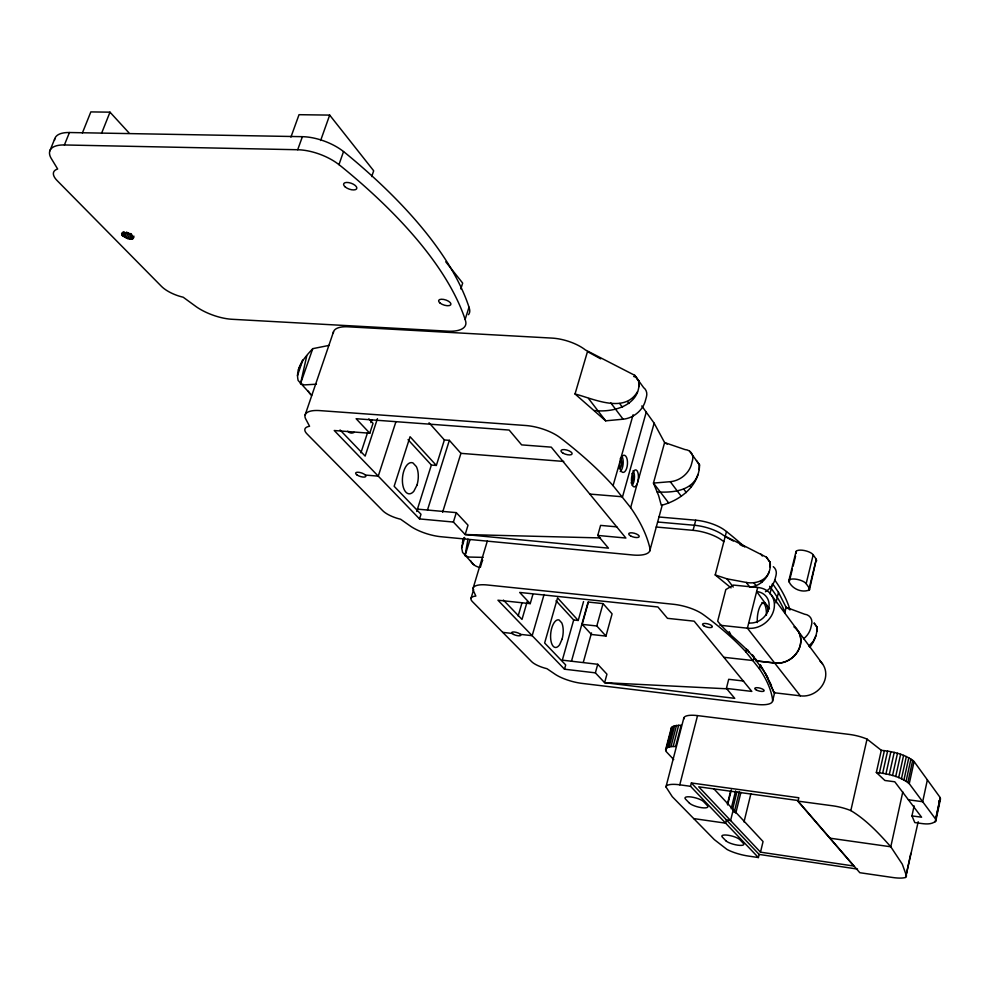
<?xml version="1.0" encoding="UTF-8"?>
<svg xmlns="http://www.w3.org/2000/svg" width="990" height="990" viewBox="0 0 990 990"><rect width="100%" height="100%" fill="white"/><g stroke="black" fill="none" stroke-linecap="round" stroke-linejoin="round"><path stroke-width="1.49" d="M594.483 410.504C613.614 412.867 640.703 405.145 638.983 381.336L634.714 375.309L585.437 349.977A29.774 12.375 16.7 0 0 551.95 338.097L348.195 326.811A28.797 11.373 18.6 0 0 333.308 332.925M815.847 635.914L813.211 641.384L808.929 645.926L809.882 647.212C814.164 641.471 817.356 634.479 817.035 627.177L814.188 623.156L817.035 627.177M641.78 405.95L654.143 423.175L664.599 442.567L653.449 483.095L658.622 495.619L661.308 505.358C680.118 500.519 699.138 485.892 699.571 464.978L689.721 451.267M473.74 564.684L462.602 552.42L461.674 547.891L463.679 538.164M914.116 805.885L911.951 815.896L914.822 822.616C921.48 823.197 930.266 825.994 935.785 821.057L935.649 819.138L909.253 783.672C900.083 776.234 887.832 773.772 876.348 772.46L881.31 750.309L867.042 739.097A22.238 6.732 13.6 0 0 849.21 734.407L697.542 715.609A21.52 6.41 14.7 0 0 683.756 718.208L665.961 786.914L672.272 796.69L714.31 839.607L726.994 849.432A20.629 5.284 14.5 0 0 748.242 856.041L758.39 857.55L759.144 854.42L691.366 782.979L690.525 786.295L758.39 857.55M881.31 750.309C892.757 751.559 905.009 754.009 914.092 761.533L940.215 797.606L940.351 799.561L938.755 801.096M308.336 391.149A21.05 15.964 -42.1 0 0 311.677 395.332L298.139 380.469C295.07 367.661 304.871 357.291 312.753 348.666L328.841 345.448M483.145 557.382L468.74 557.048L465.053 555.6L467.973 539.105M935.649 819.138L940.215 797.606M935.204 821.861L939.758 800.39M935.785 821.057L940.5 798.633M691.366 782.979L798.843 797.767L798.051 801.145L859.815 872.71L892.522 877.474A21.31 5.532 13.6 0 0 904.563 877.709L905.627 877.425L910.812 853.368M905.627 877.425L918.2 821.737M927.37 779.873L922.68 801.714L908.399 799.796M901.457 778.759L906.333 756.558M903.932 779.971L908.795 757.783M902.793 791.926L890.79 846.784L902.298 864.183L906.531 875.977M906.085 781.209L910.936 759.033M907.867 782.459L912.706 760.295M909.253 783.672L914.092 761.533M892.559 775.492L897.472 753.291M895.715 776.494L900.615 754.293M898.697 777.596L903.585 755.395M882.659 773.227L887.609 751.039M885.963 773.846L890.901 751.658M889.28 774.601L894.205 752.412M316.441 384.194L304.326 384.9L300.527 383.662L306.739 355.942M654.143 423.175L637.709 482.192M879.442 772.757L884.392 750.593M830.028 838.196L890.79 846.784C878.934 833.407 866.287 819.831 850.831 810.587L867.042 739.097M760.506 852.167L698.73 786.815L797.21 800.415L853.85 866.04L760.506 852.167L763.055 841.549L713.852 788.783M743.997 821.948L750.865 793.869M792.371 569.064L789.179 582.009C792.458 589.161 802.457 593.171 809.474 589.83L809.288 588.085L806.157 583.654L813.198 554.821A9.096 3.329 13.9 0 0 802.073 550.192A9.096 3.329 13.9 0 0 796.269 553.261M808.682 590.473L816.28 559.313L813.198 554.821M809.474 589.83L816.28 559.313M620.148 460.808L620.322 460.078M759.491 668.931L745.928 651.952A386.459 118.416 17 0 0 704.645 615.57L702.925 614.345A26.47 8.848 14.9 0 0 673.41 604.284L487.476 585.003A25.554 8.254 16.4 0 0 473.195 590.226L475.856 596.079A17.337 5.532 16.4 0 0 472.44 601.648L531.618 661.629A16.496 5.012 15.9 0 0 546.963 668.696L555.551 674.537A23.933 7.252 15.7 0 0 582.071 683.397L756.125 704.36A24.787 7.722 14.4 0 0 772.621 700.45L772.559 699.546A386.459 118.416 17 0 0 759.491 668.931L760.493 664.847M784.699 613.095L786.122 607.328L778.499 592.379L772.522 583.568L769.935 593.938M735.793 813.149L740.916 792.322M772.534 701.279L774.725 692.319M727.39 804.152L730.731 790.663M727.601 804.92L731.301 789.971M731.177 808.756L735.595 790.874M788.956 580.227L796.071 551.442M732.489 809.82L736.894 791.938M793.089 566.193L795.564 556.132M733.293 809.634L730.595 820.537L726.437 819.943L725.633 823.16L693.73 818.594M734.172 812.468L739.307 791.629M754.046 657.607L753.303 660.565L723.851 657.298L694.151 621.175L667.47 618.329L657.917 606.969L519.676 592.441L530.219 603.64L532.83 594.681M775.888 602.861L778.499 592.379M530.219 603.64L497.945 600.212L564.498 669.203L595.374 672.854L604.618 682.667L734.753 698.346L726.4 688.409L728.69 679.301L743.626 681.033M658.944 516.99L695.747 520.208A26.086 9.553 14.9 0 1 724.804 530.281L726.474 531.556L715.213 574.942L726.945 578.828L746.299 582.454L749.826 587.132C761.855 586.204 771.705 574.509 770.183 562.493L766.421 557.197L723.504 535.343A26.111 9.516 14.9 0 0 694.423 525.269L657.583 522.002M756.36 660.887L754.937 658.263L756.397 660.949L774.601 662.954A21.681 18.946 -37 0 0 798.274 650.442A21.681 18.946 -37 0 0 794.054 626.744A21.681 18.983 -38.1 0 1 798.237 650.529A21.681 18.983 -38.1 0 1 774.601 663.003L756.36 660.887C745.606 645.641 728.9 635.518 717.676 621.2L725.818 589.582L733.343 585.078L757.659 587.491L747.401 628.18L800.291 695.822A21.075 18.649 -37.6 0 0 822.987 684.313A21.075 18.649 -37.6 0 0 820.067 661.233M745.928 651.952L746.621 649.205M665.961 786.914A21.78 5.915 14.8 0 1 679.771 784.823L697.542 715.609M816.453 561.107L816.663 560.266M669.129 746.955L674.635 725.757L681.145 725.212L675.638 746.472C672.371 746.683 666.988 745.903 665.602 749.715L666.369 751.781L673.707 759.553M670.973 746.633L676.492 725.41M673.163 746.472L678.67 725.225M665.602 749.715L671.381 727.699L674.635 725.757M665.775 750.705L672.062 726.908M667.644 747.438L673.151 726.264M656.209 527.027L693.062 530.331L695.747 520.208M649.737 551.022L662.335 504.776M630.655 507.647L613.07 485.644A441.033 150.208 18.8 0 0 561.8 438.954L559.721 437.394A30.245 11.558 16.6 0 0 525.64 425.502L319.807 410.603A29.23 10.605 18.3 0 0 305.489 418.535L309.573 426.269A19.812 7.091 18.3 0 0 307.061 433.979L382.759 510.716A18.662 6.361 17.4 0 0 400.604 519.23L410.937 526.482A27.039 9.195 17.1 0 0 441.07 536.741L632.659 554.982A27.992 9.925 15.5 0 0 649.96 548.906L649.762 547.705A441.033 150.208 18.8 0 0 630.655 507.647L637.226 483.64A8.526 3.403 -84.7 0 1 631.632 482.476A8.526 3.403 -84.7 0 1 635.271 469.928A8.526 3.403 -84.7 0 1 638.018 480.917M595.374 672.854L597.737 664.29L562.332 660.157L573.68 619.975L556.058 600.782M605.954 636.087L612.092 613.862L603.046 603.603L588.419 602.068L582.157 624.381L591.401 634.479L605.954 636.087L596.809 625.977L582.157 624.381M596.809 625.977L603.046 603.603M368.849 418.857L373.032 423.336L369.79 433.224L334.236 430.514L419.525 518.921L453.408 522.052L465.164 534.538L608.466 548.151L597.774 535.442L600.583 525.393L616.844 526.866M646.346 411.778L622.549 496.782L589.842 494.084M583.32 662.273L591.5 632.907M620.371 459.929L633.105 414.773M564.498 669.203L565.698 664.946L544.636 643.005L557.556 597.886L578.222 620.47L583.556 601.561M571.478 661.221L588.085 602.106M613.07 485.644L620 461.55A8.625 3.861 -86.2 0 0 623.688 472.354A8.625 3.861 -86.2 0 0 627.165 459.434A8.625 3.861 -86.2 0 0 620.755 458.741M544.079 594.47L532.175 635.691L520.443 634.367M518.154 615.966L522.039 602.675M527.163 601.697L522.002 619.431L503.39 600.064M671.381 727.699L671.851 730.707M633.662 376.435L636.137 377.289L643.624 387.622A11.756 9.516 -36.3 0 1 646.433 396.903L644.997 402.027A22.238 17.968 -36.6 0 1 623.106 419.203L605.657 420.837L575.029 393.971L587.478 351.599L600.72 358.863M473.059 588.382L487.34 541.01M470.98 598.43L473.653 589.557M480.336 567.369L482.563 559.981A17.226 5.754 16.5 0 0 482.514 560.563M461.674 547.891L464.694 537.904M453.408 522.052L456.303 512.634L417.458 509.132M465.053 555.6L469.99 539.674M442.617 512.238L460.932 453.346L449.361 440.34L444.386 439.956L429.041 422.779M427.482 510.036L449.361 440.34M637.461 483.009L637.659 482.34M416.716 511.459L431.368 465.04L408.041 439.647M419.525 518.921L420.998 514.255L394.144 486.288L410.058 436.714L436.355 465.449L444.386 439.956M69.436 132.524L64.412 144.961A35.38 14.516 22 0 0 50.923 157.917L57.655 169.018A23.909 9.665 21.9 0 0 57.135 180.588L161.432 286.333A22.139 8.563 20.3 0 0 183.187 297.21L196.391 306.838A31.989 12.387 19.9 0 0 231.994 319.275L447.666 331.167A33.041 13.65 18.1 0 0 465.609 321.119L465.127 319.411L469.012 307.209A530.43 203.816 22.3 0 0 346.265 153.735L343.542 151.569A36.37 16.372 20.2 0 0 302.396 136.682L69.436 132.524A35.294 14.652 22.1 0 0 54.512 140.258M460.82 288.907L462.677 283.115L445.772 261.83M395.913 421.752L378.254 476.153L365.384 475.064M360.917 452.801L367.55 432.667M370.854 422.606L371.807 419.723M377.438 418.659L365.149 456.093L340.065 429.969M297.421 375.693L302.767 360.026L298.435 369.864M305.143 414.921L333.543 331.724M371.696 176.567L373.688 170.8L329.682 115.1L299.029 114.692L290.912 137.127M300.527 383.662L312.753 348.666M465.127 319.411A531.618 201.985 22.2 0 0 341.686 166.79L338.951 164.637L343.542 151.569M320.636 140.506L329.682 115.1M64.412 144.961L297.693 149.738L302.396 136.682M127.797 238.602L132.017 239.085L133.65 237.674C131.695 233.838 125.52 231.239 121.634 233.355L122.426 235.645L127.797 238.602L129.826 233.318M129.356 238.986L131.398 233.702M130.791 239.147L132.326 235.187M132.017 239.085L133.031 236.449M132.932 238.8L133.959 236.165M121.758 234.791L122.785 232.143M122.426 235.645L123.96 231.672M123.441 236.499L124.975 232.539M124.728 237.315L126.77 232.031M126.225 238.033L128.255 232.749M101.562 133.328L109.989 112.167L90.845 111.907L82.38 132.994M49.772 151.049L54.797 138.699M462.342 542.52L464.421 537.434M657.187 491.943C672.123 492.797 692.27 491.263 697.95 474.507M746.299 582.454C755.11 584.063 765.728 581.031 769.131 571.96M575.029 393.971C593.963 398.945 624.368 413.882 637.498 391.755M667.186 444.126L664.599 442.567L684.944 449.547A11.249 9.306 -36.2 0 1 692.517 460.313L691.193 465.25A21.273 17.585 -36.6 0 1 670.255 481.685L653.449 483.095L668.646 502.895M600.46 537.929L465.164 534.538L468.022 525.195L456.303 512.634M727.761 688.842L604.618 682.667L606.944 674.165L597.737 664.29M460.932 453.346L563.731 461.439M431.368 465.04L436.355 465.449M597.774 535.442L625.89 538.04L551.269 447.146L521.631 444.881L509.157 430.056L356.128 418.721L369.79 433.224M719.903 625.247L747.401 628.18A22.312 19.293 -37.5 0 0 773.784 610.026A22.312 19.293 -37.5 0 0 757.659 587.491M573.68 619.975L578.222 620.47M502.759 632.375L512.065 633.427M774.069 692.728L767.634 677.519L760.394 665.33L765.394 673.46L774.069 692.728L800.291 695.822M726.4 688.409L751.818 691.416L723.851 657.298M798.051 801.145L832.788 805.81A22.498 6.225 13.8 0 1 848.777 809.795L850.831 810.587M911.951 815.896L921.579 817.208L894.774 781.778L884.862 780.479L876.348 772.46M679.771 784.823L690.525 786.295M759.144 854.42L857.501 869.072M725.175 536.605L733.293 540.986M740.05 544.624L742.76 546.084M790.082 609.679L786.122 607.328L804.61 614.208A9.925 8.675 -36 0 1 811.676 624.232L810.587 628.724A18.761 16.384 -36.5 0 1 803.633 638.785M723.851 541.666L722.168 540.404A26.124 9.467 14.9 0 0 693.062 530.331M715.213 574.942L731.066 587.887M109.989 112.167L128.898 132.784M752.375 654.786L754.219 656.952M588.53 398.525L605.657 420.837M726.945 578.828L733.231 587.033M766.705 605.138L769.49 608.8M610.842 402.955L623.106 419.203M670.255 481.685L681.219 496.213M619.653 403.512L622.475 407.286M683.843 489.221L686.342 492.575M753.91 582.813L756.088 585.709M760.815 554.029L762.3 556.021M627.586 401.631L628.972 403.487M689.968 485.669L691.193 487.315M760.741 581.006L761.793 582.429M771.16 594.705L822.579 663.993M756.397 660.949L762.597 669.351M765.196 603.133L756.645 591.525A17.238 14.912 -37.5 0 1 768.661 608.887A17.238 14.912 -37.5 0 1 748.712 622.982M755.976 659.328L757.746 661.728M634.714 375.309L638.983 381.336M696.465 460.585L699.571 464.978M766.421 557.197L770.183 562.493M765.394 673.46L767.634 677.519M769.218 681.293L771.482 685.402M747.561 649.613L748.96 652.237M729.222 631.682L730.533 634.219M683.756 718.208L683.966 718.938M469.012 307.209L469.483 308.917A32.967 13.773 18.1 0 1 468.456 314.684M769.886 562.085L770.294 567.32M638.6 380.804L638.946 386.62M816.762 626.806L816.923 631.459M699.225 464.508L699.262 469.594M761.916 602.539A14.33 5.309 -84.3 0 1 766.371 615.236M757.338 622.562A14.33 5.297 -84.3 0 1 761.768 603.826A14.33 5.297 -84.3 0 1 768.091 611.436M789.179 582.009A9.145 3.255 14 0 1 794.982 579.063A9.145 3.255 14 0 1 806.157 583.654M726.474 531.556A381.249 128.044 17.1 0 1 744.74 547.024M774.663 579.917A381.249 128.044 17.1 0 1 789.921 609.729M769.601 586.278A381.88 126.906 17.1 0 1 785.218 612.711M478.318 567.072A18.6 15.098 -43.1 0 1 470.547 560.748M773.277 566.664A10.321 8.873 -36.1 0 1 776.049 575.215L774.885 579.843A19.503 16.768 -36.6 0 1 765.456 591.76M632.028 473.393A5.111 2.166 -85.4 0 1 632.981 478.455A5.111 2.166 -85.4 0 1 631.076 482.984M633.105 470.646A8.526 3.601 -85.4 0 1 632.214 485.348M354.185 432.345A16.335 8.588 -85.8 0 1 347.688 431.232M620.272 458.469A5.173 2.203 -85.5 0 1 621.658 463.939A5.173 2.203 -85.5 0 1 619.245 468.654M621.769 456.043A8.613 3.675 -85.5 0 1 623.106 464.211A8.613 3.675 -85.5 0 1 620.223 471.562M297.693 149.738A36.457 16.236 20.2 0 1 338.951 164.637M562.085 639.144L559.597 644.738A13.91 6.163 -83.5 0 1 550.589 637.04A13.91 6.163 -83.5 0 1 559.09 619.988L561.751 622.859A13.91 6.163 -83.5 0 1 562.085 639.144M416.951 485.187L413.87 491.201A15.642 7.858 -85 0 1 402.41 481.152A15.642 7.858 -85 0 1 412.979 462.949L416.369 466.599A15.642 7.858 -85 0 1 416.951 485.187M689.374 803.076L685.538 799.128A9.888 2.661 14.7 0 1 691.317 797A9.888 2.661 14.7 0 1 703.593 801.64L707.367 805.6A9.851 2.648 14.7 0 1 701.588 807.679A9.851 2.648 14.7 0 1 689.374 803.076M725.893 840.782L722.341 837.107A9.541 2.475 14.5 0 1 728.071 835.238A9.541 2.475 14.5 0 1 739.852 839.656L743.354 843.332A9.516 2.45 14.5 0 1 737.612 845.151A9.516 2.45 14.5 0 1 725.893 840.782M756.385 690.03A4.814 1.51 14.3 0 0 764.082 690.933A4.814 1.51 14.3 0 0 758.031 687.753A4.814 1.51 14.3 0 0 756.385 690.03M513.538 634.417A4.74 1.473 16.1 0 0 520.802 635.246A4.74 1.473 16.1 0 0 514.429 632.016A4.74 1.473 16.1 0 0 513.538 634.417M704.212 626.088A5.074 1.695 14.7 0 0 712.268 626.967A5.074 1.695 14.7 0 0 705.783 623.49A5.074 1.695 14.7 0 0 704.212 626.088M630.642 535.949A5.445 1.955 15.5 0 0 639.181 536.741A5.445 1.955 15.5 0 0 632.078 532.843A5.445 1.955 15.5 0 0 630.642 535.949M356.945 474.915A5.383 1.881 17.8 0 0 365.681 476.648A5.383 1.881 17.8 0 0 359.716 472.453A5.383 1.881 17.8 0 0 356.945 474.915M563.137 453.222A5.792 2.203 16.3 0 0 572.096 453.927A5.792 2.203 16.3 0 0 564.411 449.621A5.792 2.203 16.3 0 0 563.137 453.222M345.287 186.999A6.967 3.106 19.7 0 0 356.536 188.954A6.967 3.106 19.7 0 0 348.814 182.618A6.967 3.106 19.7 0 0 345.287 186.999M440.043 303.051A6.435 2.698 18 0 0 450.586 304.969A6.435 2.698 18 0 0 443.693 299.425A6.435 2.698 18 0 0 440.043 303.051"/></g></svg>
